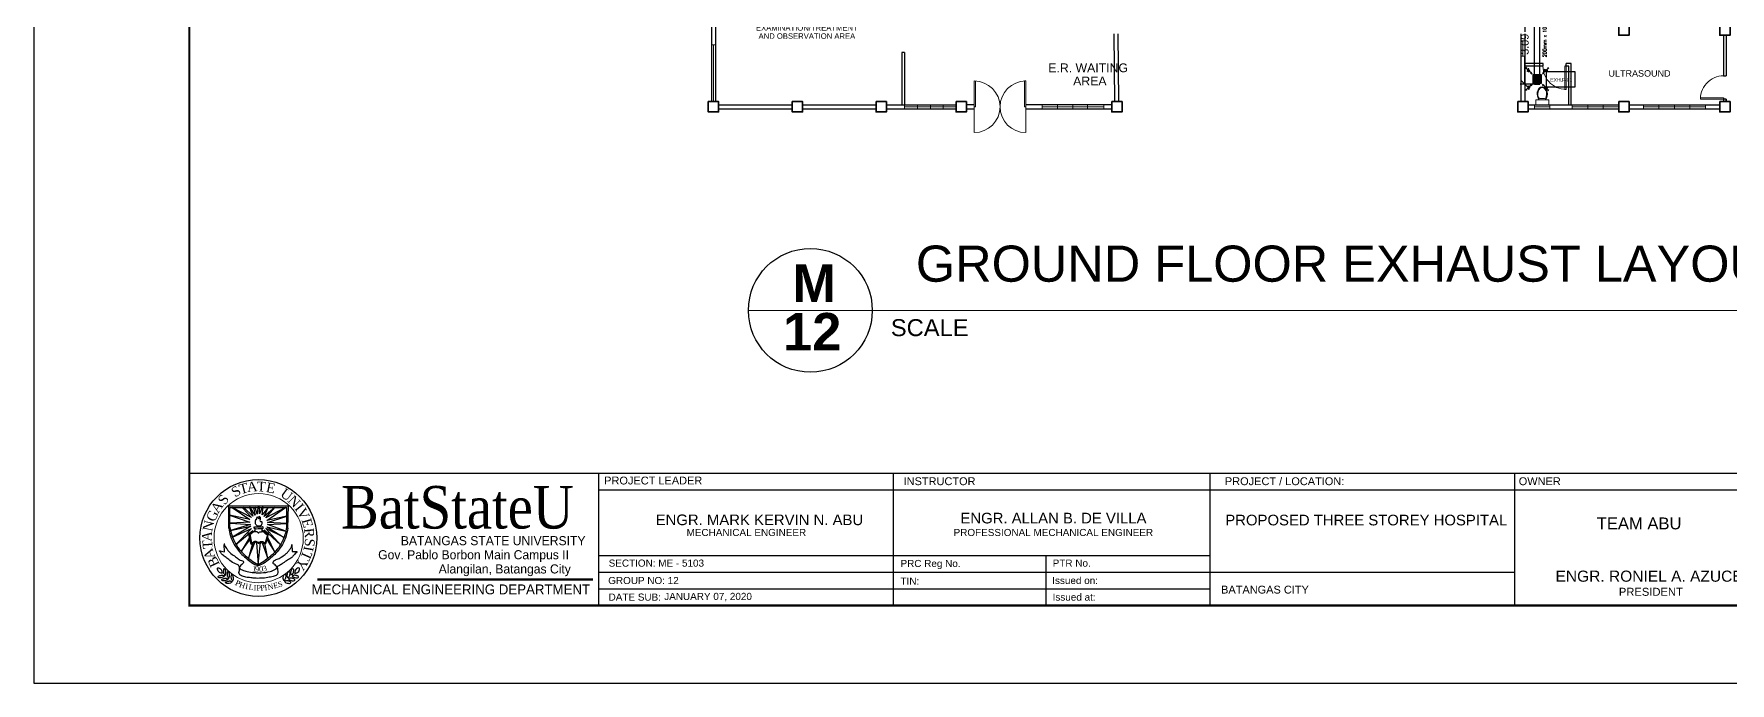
# Model space of a CAD drawing. Header units: millimetres. Extents: x 116 to 538, y 77 to 149.
# Drawn here: x 116.2 to 181.8, y 78.2 to 103.3 of the extents above; entities that cross this region are included whole.
import ezdxf
from ezdxf.enums import TextEntityAlignment as Align

# ---------------------------------------------------------------- set-up
doc = ezdxf.new("R2010")
doc.units = ezdxf.units.MM
doc.header["$MEASUREMENT"] = 0
for name, color, linetype in [('AIR', 7, 'Continuous'), ('AIR-00', 8, 'Continuous'), ('AIR-03', 30, 'Continuous'), ('dimen', 7, 'Continuous'), ('ducting label', 7, 'Continuous'), ('exhaust', 7, 'Continuous'), ('label', 7, 'Continuous'), ('Legends', 7, 'Continuous'), ('template', 7, 'Continuous')]:
    doc.layers.add(name, color=color, linetype=linetype)
doc.styles.add('Arch-Dim', font='simplex.shx', dxfattribs={"width": 0.75})
doc.styles.add('arial', font='arial.ttf')
doc.styles.add('CGOTHIC', font='GOTHIC.TTF')
doc.styles.add('GARAMOND', font='GARA.TTF')
doc.styles.get("Standard").update_dxf_attribs({"font": 'arial.ttf'})
doc.styles.add('SWISSLT175', font='swissl.ttf', dxfattribs={"height": 0.175})
doc.dimstyles.new('Copy of dimension', dxfattribs={"dimtxt": 0.3, "dimasz": 0.3, "dimexe": 0.18, "dimexo": 0.0625, "dimgap": 0.09, "dimtad": 0, "dimzin": 0, "dimdsep": 46, "dimtxsty": 'Standard', "dimblk": 'OBLIQUE', "dimcen": 0.09, "dimclrd": 256, "dimclre": 256, "dimclrt": 256, "dimadec": 0, "dimazin": 0, "dimtfac": 1, "dimtofl": 0, "dimtmove": 0, "dimatfit": 3, "dimldrblk": 'OBLIQUE', "dimfxl": 1, "dimtolj": 1, "dimtzin": 0, "dimarcsym": 0})

# ---------------------------------------------------------------- blocks, each defined once
blk = doc.blocks.new('GRILL-C-IN')
at = {"layer": 'AIR-00', "color": 7, "ltscale": 3}
for p, q in [((-0.623, 0.601), (-0.674, 0.651)), ((-0.601, 0.623), (-0.651, 0.674)), ((-0.637, 0.637), (-0.3, 0.3)), ((0.637, 0.637), (0.3, 0.3)), ((0.601, 0.623), (0.651, 0.674)), ((0.623, 0.601), (0.674, 0.651)), ((-0.623, -0.601), (-0.674, -0.651)), ((-0.601, -0.623), (-0.651, -0.674)), ((-0.637, -0.637), (-0.3, -0.3)), ((0.637, -0.637), (0.3, -0.3)), ((0.601, -0.623), (0.651, -0.674)), ((0.623, -0.601), (0.674, -0.651))]:
    blk.add_line(p, q, dxfattribs=at)
at = {"layer": 'AIR-00', "color": 7}
for p, q in [((-0.188, 0.187), (0.187, -0.188)), ((0.187, 0.187), (-0.188, -0.188))]:
    blk.add_line(p, q, dxfattribs=at)
at = {"layer": 'AIR-00', "color": 7, "ltscale": 3}
for points in [[(-0.362, 0.393), (-0.393, 0.362), (-0.3, 0.3)], [(0.393, 0.362), (0.362, 0.393), (0.3, 0.3)], [(-0.362, -0.393), (-0.393, -0.362), (-0.3, -0.3)], [(0.393, -0.362), (0.362, -0.393), (0.3, -0.3)]]:
    blk.add_lwpolyline(points, close=True, dxfattribs=at)
at = {"layer": 'AIR-00', "color": 7}
for points in [[(-0.188, -0.188), (0.187, -0.188), (0.187, 0.187), (-0.188, 0.187)], [(-0.125, -0.125), (0.125, -0.125), (0.125, 0.125), (-0.125, 0.125)], [(-0.062, -0.062), (0.062, -0.062), (0.062, 0.062), (-0.062, 0.062)]]:
    blk.add_lwpolyline(points, close=True, dxfattribs=at)
at = {"layer": 'AIR-00', "color": 7, "ltscale": 3}
for points in [[(-0.441, 0.441), (-0.512, 0.404), (-0.432, 0.514), (-0.568, 0.43), (-0.477, 0.6), (-0.561, 0.561)], [(0.441, 0.441), (0.404, 0.512), (0.514, 0.432), (0.43, 0.568), (0.6, 0.477), (0.561, 0.561)], [(-0.441, -0.441), (-0.512, -0.404), (-0.432, -0.514), (-0.568, -0.43), (-0.477, -0.6), (-0.561, -0.561)], [(0.441, -0.441), (0.404, -0.512), (0.514, -0.432), (0.43, -0.568), (0.6, -0.477), (0.561, -0.561)]]:
    blk.add_spline(points, degree=3, dxfattribs=at)
for points in [[(-0.3, 0.3), (-0.362, 0.393), (-0.393, 0.362)], [(0.3, 0.3), (0.393, 0.362), (0.362, 0.393)], [(-0.3, -0.3), (-0.362, -0.393), (-0.393, -0.362)], [(0.3, -0.3), (0.393, -0.362), (0.362, -0.393)]]:
    blk.add_solid(points, dxfattribs=at)
at = {"layer": 'AIR-03', "color": 7}
blk.add_lwpolyline([(-0.25, -0.25), (0.25, -0.25), (0.25, 0.25), (-0.25, 0.25)], close=True, dxfattribs=at)
blk = doc.blocks.new('_Oblique')
at = {"color": 0, "linetype": 'ByBlock', "lineweight": -2}
blk.add_line((-0.5, -0.5), (0.5, 0.5), dxfattribs=at)
blk = doc.blocks.new('*D44')
at = {"layer": 'Defpoints', "color": 0, "transparency": 16777216}
for p in [(174.475, 104.485), (173.896, 101.398), (174.475, 101.398)]:
    blk.add_point(p, dxfattribs=at)
at = {"layer": 'dimen', "lineweight": -2, "transparency": 16777216}
for p, q in [((174.412, 104.485), (173.716, 104.485)), ((173.896, 104.485), (173.896, 103.421)), ((173.896, 101.398), (173.896, 102.462)), ((174.412, 101.398), (173.716, 101.398))]:
    blk.add_line(p, q, dxfattribs=at)
at = {"layer": 'dimen', "lineweight": -2, "transparency": 16777216, "xscale": 0.3, "yscale": 0.3, "zscale": 0.3}
for p, rotation in [((173.896, 104.485), 90), ((173.896, 101.398), 270)]:
    blk.add_blockref('_Oblique', p, dxfattribs=dict(at, rotation=rotation))
at = {"layer": 'dimen', "transparency": 16777216, "insert": (173.896, 102.942), "char_height": 0.3, "attachment_point": 5, "rotation": 90}
blk.add_mtext('\\A1;3.09', dxfattribs=at)

msp = doc.modelspace()

# ---------------------------------------------------------------- linework, layer by layer
at = {"color": 8, "lineweight": 25}
for p, q in [((142.396, 106.321), (142.396, 100.721)), ((142.546, 106.321), (142.546, 100.721)), ((158.021, 100.722), (157.996, 103.345)), ((158.171, 100.723), (158.146, 103.346)), ((173.746, 103.346), (173.746, 100.721)), ((173.896, 103.346), (173.896, 100.721)), ((181.596, 103.296), (181.596, 101.721)), ((181.696, 103.296), (181.696, 101.715)), ((149.771, 102.621), (149.771, 100.596)), ((149.871, 102.621), (149.771, 102.621)), ((149.871, 102.621), (149.871, 100.596)), ((174.601, 102.196), (173.896, 102.196)), ((174.596, 102.096), (173.896, 102.096)), ((174.596, 102.196), (174.596, 102.096)), ((175.596, 102.096), (175.446, 102.096)), ((175.696, 102.196), (175.496, 102.196)), ((175.496, 102.096), (175.496, 102.196)), ((175.596, 102.096), (175.496, 102.096)), ((175.596, 100.596), (175.596, 102.096)), ((175.696, 100.596), (175.696, 102.196)), ((181.596, 101.721), (181.696, 101.721)), ((142.671, 100.596), (145.521, 100.596)), ((145.921, 100.596), (148.771, 100.596)), ((149.171, 100.596), (151.871, 100.596)), ((152.571, 100.596), (152.271, 100.596)), ((157.896, 100.596), (154.571, 100.596)), ((174.021, 100.596), (177.533, 100.596)), ((174.021, 100.596), (175.596, 100.596)), ((177.933, 100.596), (181.446, 100.596)), ((181.596, 100.871), (181.596, 100.721)), ((181.696, 100.821), (181.596, 100.821)), ((181.696, 100.821), (181.696, 100.721)), ((181.696, 100.721), (181.696, 100.821)), ((142.671, 100.446), (145.521, 100.446)), ((145.921, 100.446), (148.771, 100.446)), ((149.171, 100.446), (151.871, 100.446)), ((152.271, 100.446), (152.371, 100.446)), ((152.271, 100.446), (152.571, 100.446)), ((154.571, 100.446), (157.896, 100.446)), ((174.021, 100.446), (177.533, 100.446)), ((177.933, 100.446), (181.446, 100.446))]:
    msp.add_line(p, q, dxfattribs=at)
at = {"color": 8, "lineweight": 9}
for p, q in [((142.396, 102.921), (142.546, 102.921)), ((142.471, 102.921), (142.471, 100.721)), ((173.896, 103.078), (173.746, 103.078)), ((173.746, 103.025), (173.746, 102.425)), ((173.821, 103.078), (173.821, 102.478)), ((173.746, 102.478), (173.896, 102.478)), ((149.871, 100.596), (150.871, 100.596)), ((149.871, 100.521), (151.871, 100.521)), ((151.871, 100.596), (149.921, 100.596)), ((150.371, 100.596), (150.371, 100.446)), ((150.871, 100.596), (151.871, 100.596)), ((150.871, 100.596), (150.871, 100.446)), ((151.371, 100.596), (151.371, 100.446)), ((155.196, 100.446), (155.196, 100.596)), ((156.396, 100.596), (155.196, 100.596)), ((155.196, 100.521), (157.596, 100.521)), ((155.796, 100.596), (155.796, 100.446)), ((156.021, 100.596), (157.896, 100.596)), ((156.396, 100.596), (157.596, 100.596)), ((156.396, 100.596), (156.396, 100.446)), ((156.958, 100.596), (156.958, 100.446)), ((157.596, 100.596), (157.596, 100.446)), ((174.271, 100.596), (174.271, 100.446)), ((174.271, 100.521), (174.871, 100.521)), ((174.321, 100.796), (174.321, 100.596)), ((174.821, 100.796), (174.321, 100.796)), ((174.321, 100.596), (174.821, 100.596)), ((174.661, 100.846), (174.48, 100.846)), ((174.821, 100.596), (174.821, 100.796)), ((174.871, 100.446), (174.871, 100.596)), ((177.533, 100.596), (175.733, 100.596)), ((175.733, 100.521), (177.533, 100.521)), ((176.333, 100.446), (176.333, 100.596)), ((176.333, 100.596), (176.933, 100.596)), ((176.933, 100.596), (176.933, 100.446)), ((178.49, 100.596), (179.69, 100.596)), ((180.89, 100.521), (178.49, 100.521)), ((179.09, 100.596), (179.09, 100.446)), ((179.69, 100.446), (179.69, 100.596)), ((179.69, 100.596), (180.89, 100.596)), ((180.29, 100.596), (180.29, 100.446)), ((149.921, 100.446), (151.871, 100.446)), ((157.596, 100.446), (155.196, 100.446)), ((174.271, 100.446), (174.871, 100.446)), ((175.733, 100.446), (176.333, 100.446)), ((179.69, 100.446), (178.49, 100.446)), ((179.69, 100.446), (180.89, 100.446))]:
    msp.add_line(p, q, dxfattribs=at)
at = {"color": 8, "lineweight": 9, "ltscale": 0.4}
msp.add_line((173.896, 103.025), (173.896, 102.535), dxfattribs=at)
at = {"color": 8, "lineweight": -2}
msp.add_line((174.601, 102.196), (174.596, 102.196), dxfattribs=at)
at = {"color": 8, "lineweight": 13}
for p, q in [((175.446, 101.196), (175.446, 102.096)), ((175.496, 102.096), (175.496, 101.196)), ((152.571, 100.521), (152.571, 101.521)), ((152.621, 101.521), (152.621, 100.521)), ((154.571, 101.521), (154.521, 101.521)), ((154.521, 101.521), (154.521, 100.521)), ((154.571, 100.521), (154.571, 101.521)), ((175.496, 101.196), (175.446, 101.196)), ((152.571, 100.446), (152.571, 100.596)), ((152.621, 100.521), (152.571, 100.521)), ((152.571, 100.521), (152.571, 99.521)), ((154.521, 100.521), (154.571, 100.521)), ((154.571, 100.596), (154.571, 100.446)), ((154.571, 100.521), (154.571, 99.521)), ((180.696, 100.821), (180.696, 100.871)), ((180.696, 100.871), (181.596, 100.871)), ((181.596, 100.821), (180.696, 100.821)), ((181.596, 100.821), (181.596, 100.871))]:
    msp.add_line(p, q, dxfattribs=at)
at = {"color": 0, "linetype": 'ByBlock', "lineweight": 9}
for p, q in [((148.898, 92.633), (143.828, 92.633)), ((186.867, 92.633), (148.898, 92.633))]:
    msp.add_line(p, q, dxfattribs=at)
at = {"color": 8, "lineweight": 35}
for points in [[(177.533, 103.696), (177.933, 103.696), (177.933, 103.296), (177.533, 103.296)], [(181.446, 103.696), (181.846, 103.696), (181.846, 103.296), (181.446, 103.296)], [(142.271, 100.721), (142.671, 100.721), (142.671, 100.321), (142.271, 100.321)], [(145.521, 100.721), (145.921, 100.721), (145.921, 100.321), (145.521, 100.321)], [(148.771, 100.721), (149.171, 100.721), (149.171, 100.321), (148.771, 100.321)], [(151.871, 100.721), (152.271, 100.721), (152.271, 100.321), (151.871, 100.321)], [(157.896, 100.723), (158.296, 100.723), (158.296, 100.323), (157.896, 100.323)], [(173.621, 100.721), (174.021, 100.721), (174.021, 100.321), (173.621, 100.321)], [(177.533, 100.721), (177.933, 100.721), (177.933, 100.321), (177.533, 100.321)], [(181.446, 100.721), (181.846, 100.721), (181.846, 100.321), (181.446, 100.321)]]:
    msp.add_lwpolyline(points, close=True, dxfattribs=at)
at = {"color": 8, "lineweight": 9}
for points in [[(142.396, 102.921), (142.546, 102.921), (142.546, 100.721), (142.396, 100.721)], [(173.746, 103.078), (173.896, 103.078), (173.896, 102.478), (173.746, 102.478)], [(149.871, 100.596), (151.871, 100.596), (151.871, 100.446), (149.871, 100.446)], [(149.871, 100.596), (151.871, 100.596), (151.871, 100.446), (149.871, 100.446)], [(155.196, 100.596), (157.596, 100.596), (157.596, 100.446), (155.196, 100.446)], [(155.196, 100.596), (157.596, 100.596), (157.596, 100.446), (155.196, 100.446)], [(174.271, 100.596), (174.871, 100.596), (174.871, 100.446), (174.271, 100.446)], [(174.271, 100.596), (174.871, 100.596), (174.871, 100.446), (174.271, 100.446)], [(175.733, 100.596), (177.533, 100.596), (177.533, 100.446), (175.733, 100.446)], [(175.733, 100.596), (177.533, 100.596), (177.533, 100.446), (175.733, 100.446)], [(178.49, 100.596), (180.89, 100.596), (180.89, 100.446), (178.49, 100.446)], [(178.49, 100.596), (180.89, 100.596), (180.89, 100.446), (178.49, 100.446)]]:
    msp.add_lwpolyline(points, close=True, dxfattribs=at)
msp.add_circle((146.225, 92.633), 2.398)
at = {"color": 8, "lineweight": 13}
for centre, radius, start, end in [((175.496, 102.096), 0.9, 173.62063, 270), ((152.571, 100.521), 1, 270, 90), ((154.571, 100.521), 1, 90, 270), ((181.596, 100.821), 0.9, 83.62063, 180)]:
    msp.add_arc(centre, radius, start, end, dxfattribs=at)
at = {"color": 8, "lineweight": 9}
for centre, start, end in [((174.48, 100.896), 208.00836, 270), ((174.661, 100.896), 270, 331.84994)]:
    msp.add_arc(centre, 0.05, start, end, dxfattribs=at)
msp.add_ellipse((174.571, 101.021), major_axis=(0, -0.275), ratio=0.727273, start_param=0.612555, end_param=5.670631, dxfattribs=at)
msp.add_open_spline([(174.705, 100.872), (174.714, 100.888), (174.722, 100.906), (174.749, 100.998), (174.743, 101.085), (174.686, 101.216), (174.636, 101.258), (174.537, 101.271), (174.485, 101.245), (174.411, 101.134), (174.393, 101.05), (174.409, 100.937), (174.421, 100.902), (174.436, 100.872)], degree=3, knots=[0.937253, 0.937253, 0.937253, 0.937253, 1.185372, 1.185372, 2.113864, 2.113864, 3.042356, 3.042356, 3.970847, 3.970847, 4.899339, 4.899339, 5.346062, 5.346062, 5.346062, 5.346062], dxfattribs=at)
at = {"layer": 'exhaust'}
for p, q in [((174.475, 101.398), (174.475, 104.485)), ((174.275, 101.398), (174.275, 104.385)), ((174.275, 101.398), (174.475, 101.398))]:
    msp.add_line(p, q, dxfattribs=at)
at = {"layer": 'Legends'}
msp.add_lwpolyline([(174.736, 101.895), (175.827, 101.895), (175.827, 101.284), (174.736, 101.284)], close=True, dxfattribs=at)
at = {"layer": 'template'}
for p, q in [((116.152, 148.586), (116.152, 78.19)), ((122.169, 86.319), (212.42, 86.319)), ((138.015, 86.32), (138.015, 81.198)), ((138.015, 86.319), (138.015, 81.198)), ((149.425, 86.32), (149.425, 81.198)), ((149.425, 86.319), (149.425, 81.198)), ((161.715, 81.198), (161.715, 86.319)), ((173.491, 86.319), (173.491, 81.198)), ((138.015, 85.679), (194.586, 85.679)), ((123.695, 85.063), (126.007, 85.058)), ((123.695, 84.196), (123.695, 85.063)), ((123.744, 85), (125.942, 85)), ((123.744, 84.231), (123.744, 85)), ((124.574, 84.603), (123.836, 85)), ((123.836, 85), (124.52, 84.527)), ((124.276, 85), (124.243, 84.966)), ((124.243, 84.966), (124.574, 84.603)), ((124.634, 84.657), (124.276, 85)), ((124.525, 85), (124.498, 85)), ((124.498, 85), (124.634, 84.657)), ((124.715, 84.695), (124.525, 85)), ((124.715, 85), (124.658, 84.982)), ((124.658, 84.982), (124.715, 84.695)), ((124.797, 84.738), (124.715, 85)), ((124.818, 85), (124.797, 84.738)), ((124.894, 85), (124.818, 85)), ((124.992, 85), (124.894, 84.744)), ((124.894, 84.744), (124.894, 85)), ((125.231, 85), (124.992, 84.706)), ((124.992, 84.706), (125.03, 85)), ((125.03, 85), (124.992, 85)), ((125.48, 85), (125.073, 84.651)), ((125.073, 84.651), (125.231, 85)), ((125.893, 85), (125.133, 84.597)), ((125.133, 84.597), (125.48, 85)), ((125.171, 84.494), (125.893, 85)), ((125.942, 84.224), (125.942, 85)), ((125.991, 84.196), (126.007, 85.058)), ((124.52, 84.527), (123.722, 84.7)), ((123.722, 84.7), (124.52, 84.424)), ((124.542, 84.337), (123.77, 84.102)), ((123.77, 84.102), (124.547, 84.272)), ((124.52, 84.424), (123.771, 84.391)), ((123.771, 84.391), (124.542, 84.337)), ((124.547, 84.272), (123.845, 83.841)), ((123.845, 83.841), (124.574, 84.174)), ((124.574, 84.174), (123.978, 83.565)), ((123.978, 83.565), (124.628, 84.109)), ((124.705, 84.182), (124.705, 84.081)), ((124.984, 84.17), (124.984, 84.069)), ((125.701, 83.553), (125.068, 84.125)), ((125.839, 83.835), (125.133, 84.174)), ((125.133, 84.174), (125.701, 83.553)), ((125.942, 84.662), (125.171, 84.494)), ((125.171, 84.239), (125.839, 83.835)), ((125.171, 84.239), (125.908, 84.071)), ((125.193, 84.413), (125.942, 84.662)), ((125.942, 84.38), (125.193, 84.413)), ((125.204, 84.337), (125.942, 84.38)), ((125.908, 84.071), (125.204, 84.337)), ((123.532, 83.279), (123.521, 83.555)), ((124.493, 83.805), (124.181, 83.29)), ((124.181, 83.29), (124.504, 83.724)), ((124.459, 83.967), (124.536, 83.612)), ((124.463, 83.027), (124.71, 83.643)), ((124.618, 83.589), (124.463, 83.027)), ((124.519, 83.96), (124.577, 83.629)), ((124.775, 83.626), (124.843, 82.789)), ((124.843, 82.789), (124.927, 83.632)), ((124.997, 83.626), (125.216, 83.021)), ((125.216, 83.021), (125.095, 83.594)), ((125.194, 83.931), (125.113, 83.623)), ((125.145, 83.606), (125.24, 83.97)), ((125.176, 83.757), (125.48, 83.263)), ((125.48, 83.263), (125.209, 83.827)), ((126.14, 83.557), (126.151, 83.287)), ((123.348, 83.317), (123.532, 83.279)), ((126.151, 83.287), (126.332, 83.293)), ((138.015, 83.129), (161.715, 83.129)), ((155.348, 83.129), (155.348, 81.198)), ((138.015, 82.485), (173.491, 82.485)), ((138.015, 81.842), (148.349, 81.842)), ((138.015, 81.842), (161.715, 81.842)), ((149.425, 81.842), (159.759, 81.842)), ((116.152, 78.19), (215.428, 78.19))]:
    msp.add_line(p, q, dxfattribs=at)
at = {"layer": 'template', "linetype": 'Continuous', "ltscale": 0.5}
msp.add_line((149.425, 86.319), (149.425, 81.198), dxfattribs=at)
at = {"layer": 'template', "linetype": 'Continuous', "lineweight": 50}
msp.add_line((127.133, 82.207), (137.794, 82.207), dxfattribs=at)
at = {"layer": 'template', "linetype": 'Continuous', "const_width": 0.0853}
msp.add_lwpolyline([(122.169, 81.198), (212.42, 81.198), (212.42, 145.577), (122.169, 145.577)], close=True, dxfattribs=at)
at = {"layer": 'template'}
msp.add_circle((124.847, 83.813), 2.263, dxfattribs=at)
at = {"layer": 'template', "lineweight": 20}
for centre, radius in [((124.847, 83.813), 2.263), ((124.855, 83.806), 1.728)]:
    msp.add_circle(centre, radius, dxfattribs=at)
at = {"layer": 'template'}
for points in [[(123.695, 84.196), (123.765, 83.896), (123.912, 83.559), (124.113, 83.277), (124.514, 82.914), (124.786, 82.757), (124.84, 82.741)], [(123.744, 84.231), (123.814, 83.93), (123.961, 83.594), (124.162, 83.312), (124.563, 82.949), (124.835, 82.791), (124.889, 82.775)], [(124.459, 83.967), (124.458, 84.006), (124.515, 84.014), (124.577, 84.038), (124.652, 84.075), (124.705, 84.081), (124.705, 84.104)], [(125.942, 84.231), (125.871, 83.93), (125.725, 83.594), (125.524, 83.312), (125.123, 82.949), (124.851, 82.791), (124.797, 82.775)], [(125.991, 84.196), (125.92, 83.896), (125.774, 83.559), (125.573, 83.277), (125.172, 82.914), (124.9, 82.757), (124.846, 82.741)], [(125.239, 83.965), (125.226, 84.009), (125.165, 83.994), (125.131, 84.012), (125.105, 84.043), (125.067, 84.067), (125.035, 84.09), (124.984, 84.09)], [(124.536, 83.612), (124.585, 83.576), (124.638, 83.589), (124.672, 83.626), (124.71, 83.643), (124.762, 83.643), (124.803, 83.634), (124.843, 83.614), (124.91, 83.629), (124.951, 83.64), (124.997, 83.626), (125.095, 83.594), (125.145, 83.606)], [(124.577, 83.629), (124.632, 83.629), (124.64, 83.652), (124.678, 83.673), (124.742, 83.687), (124.803, 83.658), (124.841, 83.652), (124.89, 83.655), (124.928, 83.673), (124.983, 83.678), (125.017, 83.676), (125.049, 83.652), (125.067, 83.638), (125.113, 83.623)], [(123.43, 82.449), (123.321, 82.488), (123.27, 82.566), (123.264, 82.642), (123.274, 82.655), (123.34, 82.648), (123.407, 82.588), (123.433, 82.53), (123.441, 82.475), (123.441, 82.447), (123.435, 82.447), (123.42, 82.462), (123.418, 82.462)], [(123.535, 82.337), (123.474, 82.291), (123.386, 82.272), (123.332, 82.274), (123.288, 82.301), (123.286, 82.318), (123.329, 82.345), (123.371, 82.361), (123.422, 82.369), (123.442, 82.375), (123.481, 82.365), (123.532, 82.336), (123.534, 82.33)], [(123.674, 82.219), (123.612, 82.172), (123.524, 82.154), (123.47, 82.156), (123.426, 82.182), (123.425, 82.2), (123.467, 82.227), (123.509, 82.242), (123.56, 82.25), (123.58, 82.256), (123.619, 82.246), (123.67, 82.218), (123.672, 82.211)], [(123.563, 82.374), (123.59, 82.446), (123.583, 82.536), (123.566, 82.587), (123.528, 82.622), (123.511, 82.618), (123.497, 82.57), (123.494, 82.525), (123.501, 82.474), (123.501, 82.453), (123.521, 82.418), (123.563, 82.377), (123.57, 82.377)], [(123.825, 82.112), (123.763, 82.065), (123.675, 82.046), (123.621, 82.048), (123.577, 82.075), (123.576, 82.093), (123.618, 82.119), (123.66, 82.135), (123.712, 82.143), (123.731, 82.149), (123.77, 82.139), (123.821, 82.111), (123.823, 82.104)], [(123.701, 82.255), (123.728, 82.327), (123.722, 82.417), (123.704, 82.469), (123.666, 82.503), (123.649, 82.5), (123.635, 82.451), (123.632, 82.407), (123.639, 82.355), (123.639, 82.334), (123.66, 82.3), (123.701, 82.259), (123.708, 82.259)], [(123.852, 82.148), (123.88, 82.22), (123.873, 82.31), (123.855, 82.361), (123.818, 82.396), (123.8, 82.392), (123.787, 82.344), (123.783, 82.299), (123.79, 82.248), (123.79, 82.227), (123.811, 82.193), (123.852, 82.151), (123.859, 82.151)], [(125.83, 82.165), (125.805, 82.238), (125.816, 82.327), (125.835, 82.378), (125.875, 82.411), (125.892, 82.407), (125.903, 82.358), (125.905, 82.313), (125.896, 82.262), (125.895, 82.241), (125.873, 82.208), (125.83, 82.168), (125.823, 82.168)], [(125.856, 82.127), (125.915, 82.078), (126.002, 82.056), (126.057, 82.055), (126.101, 82.08), (126.104, 82.098), (126.062, 82.126), (126.021, 82.144), (125.97, 82.154), (125.95, 82.16), (125.911, 82.152), (125.859, 82.126), (125.857, 82.119)], [(125.985, 82.265), (125.961, 82.339), (125.972, 82.428), (125.991, 82.479), (126.03, 82.511), (126.047, 82.507), (126.059, 82.459), (126.061, 82.414), (126.052, 82.362), (126.051, 82.342), (126.029, 82.308), (125.986, 82.269), (125.979, 82.269)], [(126.011, 82.228), (126.071, 82.179), (126.158, 82.156), (126.212, 82.156), (126.257, 82.181), (126.259, 82.198), (126.218, 82.227), (126.177, 82.245), (126.126, 82.255), (126.106, 82.261), (126.067, 82.253), (126.014, 82.227), (126.012, 82.22)], [(126.128, 82.378), (126.104, 82.451), (126.115, 82.541), (126.134, 82.591), (126.173, 82.624), (126.19, 82.62), (126.202, 82.571), (126.204, 82.526), (126.195, 82.475), (126.194, 82.455), (126.172, 82.421), (126.129, 82.382), (126.122, 82.382)], [(126.154, 82.341), (126.214, 82.291), (126.301, 82.269), (126.355, 82.269), (126.4, 82.294), (126.402, 82.311), (126.361, 82.34), (126.32, 82.357), (126.269, 82.367), (126.249, 82.374), (126.21, 82.365), (126.157, 82.339), (126.155, 82.333)], [(126.264, 82.447), (126.375, 82.482), (126.429, 82.557), (126.438, 82.633), (126.429, 82.647), (126.362, 82.643), (126.293, 82.586), (126.265, 82.529), (126.254, 82.474), (126.253, 82.446), (126.26, 82.446), (126.275, 82.46), (126.276, 82.46)]]:
    msp.add_spline(points, degree=3, dxfattribs=at)
for points, end_tangent in [([(124.691, 84.251), (124.779, 84.247), (124.87, 84.243), (124.931, 84.244), (124.985, 84.25), (125.015, 84.248), (125.017, 84.219), (125.017, 84.195), (125.006, 84.173), (124.98, 84.17), (124.93, 84.165), (124.842, 84.165), (124.738, 84.163), (124.711, 84.178), (124.681, 84.197), (124.69, 84.253), (124.69, 84.259)], (-1, 0)), ([(124.519, 83.96), (124.594, 84), (124.646, 84.047), (124.698, 84.061), (124.751, 84.067), (124.803, 84.047), (124.823, 84.02), (124.843, 84.006), (124.872, 84.032), (124.939, 84.047), (125.003, 84.058), (125.073, 84.026), (125.119, 83.98), (125.177, 83.96), (125.194, 83.968), (125.194, 83.931)], (0, -1))]:
    msp.add_spline(points, degree=3, dxfattribs=dict(at, end_tangent=end_tangent))
at = {"layer": 'template', "start_tangent": (-1, 0)}
msp.add_spline([(124.836, 84.271), (124.768, 84.308), (124.732, 84.365), (124.732, 84.427), (124.732, 84.475), (124.746, 84.501), (124.761, 84.549), (124.782, 84.544), (124.789, 84.592), (124.804, 84.628), (124.823, 84.601), (124.86, 84.568), (124.889, 84.568), (124.887, 84.606), (124.874, 84.641), (124.876, 84.653), (124.911, 84.623), (124.911, 84.595), (124.917, 84.569), (124.917, 84.54), (124.906, 84.496), (124.932, 84.455), (124.965, 84.456), (124.985, 84.403), (124.979, 84.36), (124.948, 84.301), (124.918, 84.276), (124.881, 84.269), (124.835, 84.269), (124.837, 84.269)], degree=3, dxfattribs=at)
at = {"layer": 'template'}
for points, knots in [([(123.538, 83.584), (123.487, 83.584), (123.61, 83.421), (123.667, 83.308), (123.823, 83.169), (123.998, 83.067), (124.112, 82.951), (124.295, 82.922), (124.252, 82.829), (124.204, 82.779), (124.141, 82.741), (124.092, 82.643), (124.246, 82.555), (124.423, 82.504), (124.641, 82.466), (124.821, 82.469), (125.032, 82.465), (125.266, 82.493), (125.461, 82.572), (125.568, 82.635), (125.568, 82.704), (125.511, 82.745), (125.474, 82.796), (125.408, 82.831), (125.428, 82.899), (125.489, 82.971), (125.626, 82.993), (125.77, 83.096), (125.906, 83.189), (126.008, 83.292), (126.071, 83.386), (126.127, 83.456), (126.14, 83.545), (126.14, 83.557)], [0, 0, 0, 0, 0.050157, 0.09733, 0.169415, 0.238469, 0.297382, 0.34519, 0.361609, 0.384753, 0.415402, 0.43521, 0.480082, 0.549086, 0.637593, 0.692397, 0.728181, 0.847546, 0.920378, 0.94488, 0.959291, 0.979722, 1.010309, 1.023969, 1.046254, 1.066064, 1.119081, 1.173808, 1.241086, 1.282544, 1.318293, 1.350594, 1.379885, 1.379885, 1.379885, 1.379885]), ([(123.521, 83.578), (123.526, 83.583), (123.534, 83.587), (123.547, 83.586), (123.549, 83.586)], [3.04846765, 3.04846765, 3.04846765, 3.04846765, 3.05886904, 3.06079098, 3.06079098, 3.06079098, 3.06079098]), ([(126.332, 83.293), (126.336, 83.293), (126.36, 83.288), (126.222, 83.159), (126.138, 83.048), (125.966, 82.953), (125.807, 82.846), (125.69, 82.752), (125.565, 82.711), (125.591, 82.581), (125.622, 82.477), (125.548, 82.349), (125.396, 82.321), (125.199, 82.269), (124.956, 82.251), (124.718, 82.245), (124.507, 82.277), (124.321, 82.297), (124.186, 82.345), (124.113, 82.4), (124.087, 82.45), (124.108, 82.538), (124.127, 82.626), (124.097, 82.777), (123.882, 82.822), (123.718, 82.961), (123.565, 83.079), (123.434, 83.168), (123.39, 83.255), (123.319, 83.323), (123.346, 83.319), (123.376, 83.312)], [1.525096, 1.525096, 1.525096, 1.525096, 1.532073, 1.584612, 1.633558, 1.698069, 1.768711, 1.823631, 1.856154, 1.874433, 1.942755, 1.959564, 2.013837, 2.081716, 2.168665, 2.253261, 2.318126, 2.380396, 2.439479, 2.4572, 2.470092, 2.492272, 2.543518, 2.560297, 2.639259, 2.721631, 2.780104, 2.832648, 2.871086, 2.885372, 2.911145, 2.911145, 2.911145, 2.911145]), ([(124.816, 83.121), (124.828, 83.119), (124.849, 83.116), (124.864, 83.117), (124.876, 83.121)], [0, 0, 0, 0, 0.01145534, 0.02007474, 0.02007474, 0.02007474, 0.02007474]), ([(124.816, 83.1), (124.828, 83.098), (124.849, 83.095), (124.864, 83.097), (124.876, 83.1)], [0, 0, 0, 0, 0.01145534, 0.02007474, 0.02007474, 0.02007474, 0.02007474]), ([(124.822, 83.052), (124.832, 83.053), (124.849, 83.056), (124.862, 83.055), (124.869, 83.053)], [0.00178548, 0.00178548, 0.00178548, 0.00178548, 0.01145534, 0.01823656, 0.01823656, 0.01823656, 0.01823656]), ([(124.823, 83.031), (124.833, 83.033), (124.848, 83.035), (124.861, 83.034), (124.867, 83.033)], [0.00231179, 0.00231179, 0.00231179, 0.00231179, 0.01145534, 0.0176246, 0.0176246, 0.0176246, 0.0176246])]:
    msp.add_open_spline(points, degree=3, knots=knots, dxfattribs=at)

# ---------------------------------------------------------------- block references
at = {"layer": 'AIR', "xscale": 0.6658363358532475, "yscale": 0.6658363358532475, "zscale": 0.6658363358532475}
msp.add_blockref('GRILL-C-IN', (174.375, 101.597), dxfattribs=at)

# ---------------------------------------------------------------- texts
at = {"color": 0, "linetype": 'ByBlock', "lineweight": 9}
for s, height, p in [('GROUND FLOOR EXHAUST LAYOUT', 1.4, (150.311, 93.743)), ('SCALE                                                                                                                              1:400', 0.657637, (149.341, 91.634))]:
    msp.add_text(s, height=height, dxfattribs=at).set_placement(p)
at = {"char_height": 1.4519, "attachment_point": 1, "style": 'arial'}
for s, insert in [('{\\fArial|b1|i0|c0|p34;M}', (145.528, 94.411)), ('{\\fArial|b1|i0|c0|p34;12}', (145.168, 92.532))]:
    msp.add_mtext_dynamic_manual_height_columns(s, width=1.87265, gutter_width=1, heights=[0], dxfattribs=dict(at, insert=insert))
at = {"layer": 'ducting label', "color": 7, "linetype": 'Continuous', "lineweight": 25, "insert": (174.592, 102.445), "char_height": 0.15, "attachment_point": 1, "rotation": 90, "style": 'Arch-Dim'}
msp.add_mtext_dynamic_manual_height_columns('\\A1;200mm x 100mm', width=1.57063, gutter_width=1.011, heights=[0], dxfattribs=at)
at = {"layer": 'label', "color": 8, "lineweight": -2, "ltscale": 0.4, "attachment_point": 5, "line_spacing_factor": 0.9, "style": 'SWISSLT175'}
for s, insert, char_height in [('EXAMINATION/TREATMENT\\PAND OBSERVATION AREA', (146.09, 103.419), 0.2125), ('E.R. WAITING^J AREA', (156.983, 101.776), 0.34), ('ULTRASOUND', (178.339, 101.813), 0.25)]:
    msp.add_mtext(s, dxfattribs=dict(at, insert=insert, char_height=char_height))
at = {"layer": 'Legends', "linetype": 'Continuous', "lineweight": 25, "insert": (174.879, 101.633), "char_height": 0.14, "attachment_point": 1}
msp.add_mtext_dynamic_manual_height_columns('EXH.F-01', width=0.44811, gutter_width=1.011, heights=[0], dxfattribs=at)
at = {"layer": 'template', "style": 'arial'}
for s, height, p in [('PROJECT LEADER', 0.30409, (138.239, 85.887)), ('INSTRUCTOR', 0.304, (149.837, 85.86)), ('PROJECT / LOCATION:', 0.30402, (162.28, 85.86)), ('PROJECT / LOCATION:', 0.30402, (162.28, 85.86)), ('PROJECT / LOCATION:', 0.30402, (162.28, 85.86)), ('OWNER', 0.304, (173.661, 85.86)), ('ENGR. ALLAN B. DE VILLA', 0.41257, (152.036, 84.377)), ('ENGR. MARK KERVIN N. ABU', 0.41257, (140.233, 84.31)), ('MECHANICAL ENGINEER', 0.27505, (141.43, 83.889)), ('PROFESSIONAL MECHANICAL ENGINEER', 0.27505, (151.771, 83.889)), ('PROPOSED THREE STOREY HOSPITAL', 0.41257, (162.295, 84.301)), ('TEAM ABU', 0.4598, (176.681, 84.147)), ('SECTION: ME - 5103', 0.27505, (138.413, 82.702)), ('PRC Reg No.', 0.27505, (149.716, 82.688)), ('PTR No.', 0.275, (155.611, 82.702)), ('GROUP NO: 12', 0.27505, (138.395, 82.028)), ('TIN:', 0.275, (149.716, 82.006)), ('Issued on:', 0.275, (155.592, 82.028)), ('ENGR. RONIEL A. AZUCENA', 0.43038, (175.085, 82.118)), ('DATE SUB:', 0.275, (138.41, 81.385)), ('JANUARY 07, 2020', 0.27505, (140.566, 81.412)), ('Issued at:', 0.275, (155.607, 81.385)), ('BATANGAS CITY', 0.30402, (162.133, 81.66)), ('PRESIDENT', 0.3099, (177.539, 81.573))]:
    msp.add_text(s, height=height, dxfattribs=at).set_placement(p)
at = {"layer": 'template', "width": 1}
for s, height, style, p in [('BatStateU', 1.6503, 'GARAMOND', (132.553, 84.179)), ('BATANGAS STATE UNIVERSITY', 0.35128, 'CGOTHIC', (133.939, 83.533)), ('Gov. Pablo Borbon Main Campus II', 0.35128, 'CGOTHIC', (133.18, 82.988)), ('Alangilan, Batangas City', 0.35128, 'CGOTHIC', (134.388, 82.438))]:
    msp.add_text(s, height=height, dxfattribs=dict(at, style=style)).set_placement(p, align=Align.CENTER)
at = {"layer": 'template', "attachment_point": 1}
for s, insert, char_height, width, rotation in [('{\\fTimes New Roman|b0|i0|c0|p18;S}', (123.243, 85.278), 0.37713, 29.67394, 56.11039), ('{\\fTimes New Roman|b0|i0|c0|p18;S}', (123.742, 85.693), 0.37713, 29.67394, 33.23179), ('{\\fTimes New Roman|b0|i0|c0|p18;T}', (124.058, 85.869), 0.37713, 29.67394, 14.44799), ('{\\fTimes New Roman|b0|i0|c0|p18;A}', (124.381, 85.966), 0.37713, 29.67394, 5.71852), ('{\\fTimes New Roman|b0|i0|c0|p18;T}', (124.797, 86.001), 0.37713, 0.3193, 356.81503), ('{\\fTimes New Roman|b0|i0|c0|p18;E}', (125.193, 85.972), 0.37713, 29.67394, 348.69045), ('{\\fTimes New Roman|b0|i0|c0|p18;U}', (125.885, 85.764), 0.37713, 29.67394, 323.50126), ('{\\fTimes New Roman|b0|i0|c0|p18;N}', (126.222, 85.507), 0.37713, 29.67394, 314.13564), ('{\\fTimes New Roman|b0|i0|c0|p18;G}', (122.803, 84.564), 0.37713, 29.67394, 65.93474), ('{\\fTimes New Roman|b0|i0|c0|p18;A}', (122.968, 84.951), 0.37713, 29.67394, 56.11039), ('{\\fTimes New Roman|b0|i0|c0|p18;I}', (126.522, 85.193), 0.37713, 29.67394, 308.6454), ('{\\fTimes New Roman|b0|i0|c0|p18;V}', (126.654, 85.023), 0.37713, 29.67394, 298.20017), ('{\\fTimes New Roman|b0|i0|c0|p18;N}', (122.68, 84.126), 0.37713, 29.67394, 77.56161), ('{\\fTimes New Roman|b0|i0|c0|p18;E}', (126.878, 84.612), 0.37713, 29.67394, 285.47868), ('{\\fTimes New Roman|b0|i0|c0|p18;R}', (126.986, 84.22), 0.37713, 29.67394, 276.19955), ('{\\fTimes New Roman|b0|i0|c0|p18;A}', (122.649, 83.691), 0.37713, 29.67394, 85.53705), ('{\\fTimes New Roman|b0|i0|c0|p18;T}', (122.7, 83.37), 0.37713, 29.67394, 94.26652), ('{\\fTimes New Roman|b0|i0|c0|p18;A}', (122.834, 82.938), 0.37713, 29.67394, 110.36673), ('{\\fTimes New Roman|b0|i0|c0|p18;I}', (126.992, 83.452), 0.37713, 29.67394, 259.8108), ('{\\fTimes New Roman|b0|i0|c0|p18;S}', (127.034, 83.778), 0.37713, 29.67394, 266.05857), ('{\\fTimes New Roman|b0|i0|c0|p18;B}', (123.015, 82.632), 0.37713, 29.67394, 115.18408), ('{\\fTimes New Roman|b0|i0|c0|p18;Y}', (126.794, 82.856), 0.37713, 29.67394, 237.49398), ('{\\fTimes New Roman|b0|i0|c0|p18;T}', (126.945, 83.208), 0.37713, 29.67394, 245.97799), ('{\\fTimes New Roman|b0|i0|c0|p18;P}', (124.011, 82.193), 0.21119, 29.67394, 333.24497), ('{\\fTimes New Roman|b0|i0|c0|p18;P}', (124.017, 82.193), 0.21119, 29.67394, 333.24497), ('{\\fTimes New Roman|b0|i0|c0|p18;1}', (124.632, 82.737), 0.21119, 29.67394, 350.69674), ('{\\fTimes New Roman|b0|i0|c0|p18;9}', (124.714, 82.715), 0.21119, 29.67394, 359.89652), ('{\\fTimes New Roman|b0|i0|c0|p18;0}', (124.871, 82.711), 0.21119, 29.67394, 359.89652), ('{\\fTimes New Roman|b0|i0|c0|p18;3}', (124.985, 82.713), 0.21119, 29.67394, 14.57269), ('{\\fTimes New Roman|b0|i0|c0|p18;S}', (125.576, 82.104), 0.21119, 29.67394, 14.57269), ('{\\fTimes New Roman|b0|i0|c0|p18;H}', (124.143, 82.118), 0.21119, 29.67394, 342.36893), ('{\\fTimes New Roman|b0|i0|c0|p18;I}', (124.358, 82.048), 0.21119, 29.67394, 350.74463), ('{\\fTimes New Roman|b0|i0|c0|p18;L}', (124.488, 82.029), 0.21119, 29.67394, 350.69674), ('{\\fTimes New Roman|b0|i0|c0|p18;I}', (124.664, 81.996), 0.21119, 29.67394, 357.83253), ('{\\fTimes New Roman|b0|i0|c0|p18;P}', (124.77, 81.986), 0.21119, 29.67394, 359.89652), ('{\\fTimes New Roman|b0|i0|c0|p18;P}', (124.904, 81.979), 0.21119, 29.67394, 7.51618), ('{\\fTimes New Roman|b0|i0|c0|p18;I}', (125.065, 81.987), 0.21119, 29.67394, 9.03911), ('{\\fTimes New Roman|b0|i0|c0|p18;N}', (125.174, 81.997), 0.21119, 29.67394, 12.92447), ('{\\fTimes New Roman|b0|i0|c0|p18;E}', (125.397, 82.053), 0.21119, 29.67394, 14.57269)]:
    msp.add_mtext(s, dxfattribs=dict(at, insert=insert, char_height=char_height, width=width, rotation=rotation))
at = {"layer": 'template', "linetype": 'Continuous', "lineweight": 0, "insert": (126.908, 82.013), "char_height": 0.38403, "width": 12.18966, "attachment_point": 1}
msp.add_mtext('{\\fCentury Gothic|b0|i0|c0|p34;\\C7;MECHANICAL ENGINEERING DEPARTMENT}', dxfattribs=at)

# ---------------------------------------------------------------- dimensions: what is measured, and where the dimension line sits
at = {"layer": 'dimen'}
dim = msp.add_linear_dim(base=(173.896, 101.398), p1=(174.475, 104.485), p2=(174.475, 101.398), angle=90, dimstyle='Copy of dimension', dxfattribs=at)
dim.commit()
dim.dimension.update_dxf_attribs({"geometry": '*D44', "text_midpoint": (173.896, 102.942)})

doc.saveas('drawing.dxf')
